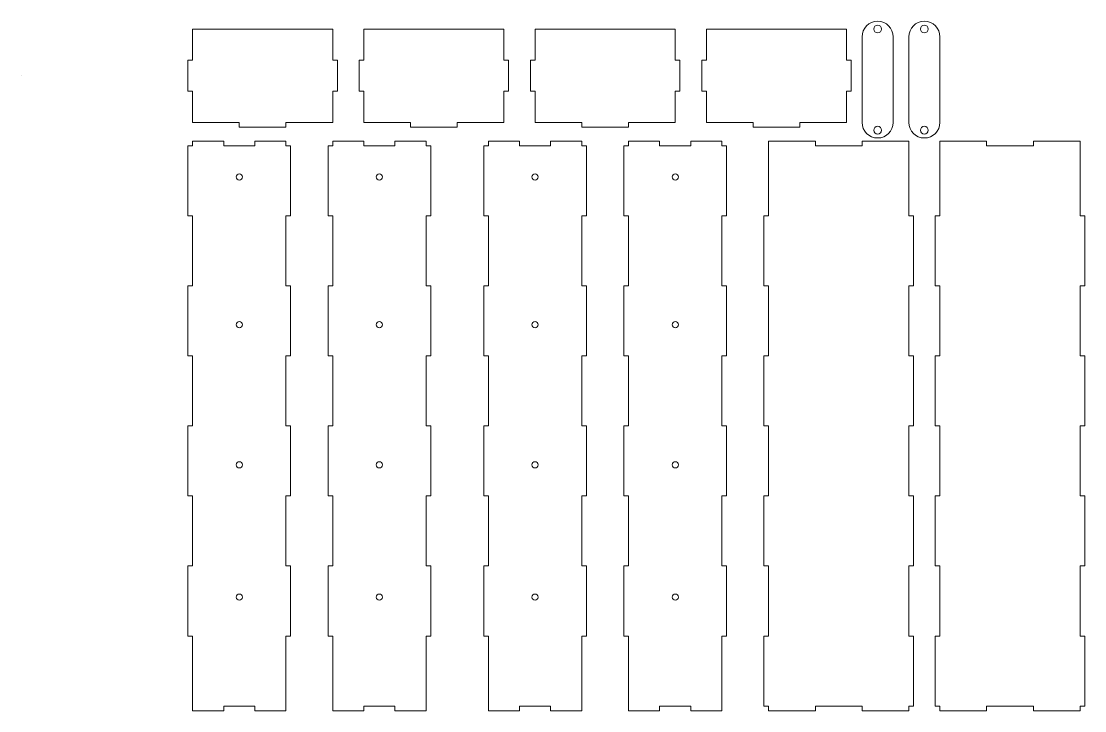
# Model space of a CAD drawing. Header units: centimetres. Extents: x -9 to 59.3, y 0.2 to 44.5.
import ezdxf

# ---------------------------------------------------------------- set-up
doc = ezdxf.new("R2010")
doc.units = ezdxf.units.CM
doc.layers.get('0').update_dxf_attribs({"lineweight": 0})

# ---------------------------------------------------------------- blocks, each defined once
blk = doc.blocks.new('elv')
for p, q in [((-2, 1), (-2, 6.5)), ((0, 6.5), (0, 1))]:
    blk.add_line(p, q)
for centre in [(-1, 7), (-1, 0.5)]:
    blk.add_circle(centre, 0.25)
for centre, start, end in [((-1, 6.5), 360, 180), ((-1, 1), 180, 360)]:
    blk.add_arc(centre, 1, start, end)
blk = doc.blocks.new('elv-0')
for p, q in [((-2, 1), (-2, 6.5)), ((0, 6.5), (0, 1))]:
    blk.add_line(p, q)
for centre in [(-1, 7), (-1, 0.5)]:
    blk.add_circle(centre, 0.25)
for centre, start, end in [((-1, 6.5), 360, 180), ((-1, 1), 180, 360)]:
    blk.add_arc(centre, 1, start, end)
blk = doc.blocks.new('leftt')
at = {"color": 7, "linetype": 'Continuous', "lineweight": 0}
blk.add_lwpolyline([(-5, 36.5), (-5, 36.8), (-7, 36.8), (-7, 36.5), (-7.3, 36.5), (-7.3, 32), (-7, 32), (-7, 27.5), (-7.3, 27.5), (-7.3, 23), (-7, 23), (-7, 18.5), (-7.3, 18.5), (-7.3, 14), (-7, 14), (-7, 9.5), (-7.3, 9.5), (-7.3, 5), (-7, 5), (-7, 0.2), (-5, 0.2), (-5, 0.5), (-3, 0.5), (-3, 0.2), (-1, 0.2), (-1, 5), (-0.7, 5), (-0.7, 9.5), (-1, 9.5), (-1, 14), (-0.7, 14), (-0.7, 18.5), (-1, 18.5), (-1, 23), (-0.7, 23), (-0.7, 27.5), (-1, 27.5), (-1, 32), (-0.7, 32), (-0.7, 36.5), (-1, 36.5), (-1, 36.8), (-3, 36.8), (-3, 36.5), (-5, 36.5), (-5, 36.8), (-7, 36.8), (-7, 36.5)], dxfattribs=at)
for centre in [(-4, 34.5), (-4, 25), (-4, 16), (-4, 7.5)]:
    blk.add_circle(centre, 0.2)
blk = doc.blocks.new('leftt-0')
at = {"color": 7, "linetype": 'Continuous', "lineweight": 0}
blk.add_lwpolyline([(-5, 36.5), (-5, 36.8), (-7, 36.8), (-7, 36.5), (-7.3, 36.5), (-7.3, 32), (-7, 32), (-7, 27.5), (-7.3, 27.5), (-7.3, 23), (-7, 23), (-7, 18.5), (-7.3, 18.5), (-7.3, 14), (-7, 14), (-7, 9.5), (-7.3, 9.5), (-7.3, 5), (-7, 5), (-7, 0.2), (-5, 0.2), (-5, 0.5), (-3, 0.5), (-3, 0.2), (-1, 0.2), (-1, 5), (-0.7, 5), (-0.7, 9.5), (-1, 9.5), (-1, 14), (-0.7, 14), (-0.7, 18.5), (-1, 18.5), (-1, 23), (-0.7, 23), (-0.7, 27.5), (-1, 27.5), (-1, 32), (-0.7, 32), (-0.7, 36.5), (-1, 36.5), (-1, 36.8), (-3, 36.8), (-3, 36.5), (-5, 36.5), (-5, 36.8), (-7, 36.8), (-7, 36.5)], dxfattribs=at)
for centre in [(-4, 34.5), (-4, 25), (-4, 16), (-4, 7.5)]:
    blk.add_circle(centre, 0.2)
blk = doc.blocks.new('big')
at = {"color": 7, "linetype": 'Continuous', "lineweight": 0}
blk.add_lwpolyline([(-8, 36.8), (-8, 32), (-8.3, 32), (-8.3, 27.5), (-8, 27.5), (-8, 23), (-8.3, 23), (-8.3, 18.5), (-8, 18.5), (-8, 14), (-8.3, 14), (-8.3, 9.5), (-8, 9.5), (-8, 5), (-8.3, 5), (-8.3, 0.5), (-8, 0.5), (-8, 0.2), (-5, 0.2), (-5, 0.5), (-2, 0.5), (-2, 0.2), (1, 0.2), (1, 0.5), (1.3, 0.5), (1.3, 5), (1, 5), (1, 9.5), (1.3, 9.5), (1.3, 14), (1, 14), (1, 18.5), (1.3, 18.5), (1.3, 23)], dxfattribs=at)
for points in [[(1, 23), (1, 27.5), (1.3, 27.5), (1.3, 32), (1, 32), (1, 36.8), (-2, 36.8), (-2, 36.5), (-5, 36.5), (-5, 36.8), (-8, 36.8)], [(1, 23), (1.3, 23)]]:
    blk.add_lwpolyline(points)
blk = doc.blocks.new('big-0')
at = {"color": 7, "linetype": 'Continuous', "lineweight": 0}
blk.add_lwpolyline([(-8, 36.8), (-8, 32), (-8.3, 32), (-8.3, 27.5), (-8, 27.5), (-8, 23), (-8.3, 23), (-8.3, 18.5), (-8, 18.5), (-8, 14), (-8.3, 14), (-8.3, 9.5), (-8, 9.5), (-8, 5), (-8.3, 5), (-8.3, 0.5), (-8, 0.5), (-8, 0.2), (-5, 0.2), (-5, 0.5), (-2, 0.5), (-2, 0.2), (1, 0.2), (1, 0.5), (1.3, 0.5), (1.3, 5), (1, 5), (1, 9.5), (1.3, 9.5), (1.3, 14), (1, 14), (1, 18.5), (1.3, 18.5), (1.3, 23)], dxfattribs=at)
for points in [[(1, 23), (1, 27.5), (1.3, 27.5), (1.3, 32), (1, 32), (1, 36.8), (-2, 36.8), (-2, 36.5), (-5, 36.5), (-5, 36.8), (-8, 36.8)], [(1, 23), (1.3, 23)]]:
    blk.add_lwpolyline(points)

msp = doc.modelspace()

# ---------------------------------------------------------------- linework, layer by layer
for points in [[(2, 44), (2, 42), (1.7, 42), (1.7, 40), (2, 40), (2, 38), (5, 38), (5, 37.7), (8, 37.7), (8, 38), (11, 38), (11, 40), (11.3, 40), (11.3, 42), (11, 42), (11, 44), (2, 44)], [(13, 44), (13, 42), (12.7, 42), (12.7, 40), (13, 40), (13, 38), (16, 38), (16, 37.7), (19, 37.7), (19, 38), (22, 38), (22, 40), (22.3, 40), (22.3, 42), (22, 42), (22, 44), (13, 44)], [(24, 44), (24, 42), (23.7, 42), (23.7, 40), (24, 40), (24, 38), (27, 38), (27, 37.7), (30, 37.7), (30, 38), (33, 38), (33, 40), (33.3, 40), (33.3, 42), (33, 42), (33, 44), (24, 44)], [(35, 44), (35, 42), (34.7, 42), (34.7, 40), (35, 40), (35, 38), (38, 38), (38, 37.7), (41, 37.7), (41, 38), (44, 38), (44, 40), (44.3, 40), (44.3, 42), (44, 42), (44, 44), (35, 44)], [(-9, 41), (-9, 41)]]:
    msp.add_lwpolyline(points)

# ---------------------------------------------------------------- block references
for name, p in [('elv', (47, 37)), ('elv-0', (50, 37)), ('leftt', (9, 0)), ('leftt-0', (18, 0)), ('leftt', (28, 0)), ('leftt', (37, 0)), ('big', (47, 0)), ('big-0', (58, 0))]:
    msp.add_blockref(name, p)

doc.saveas('drawing.dxf')
